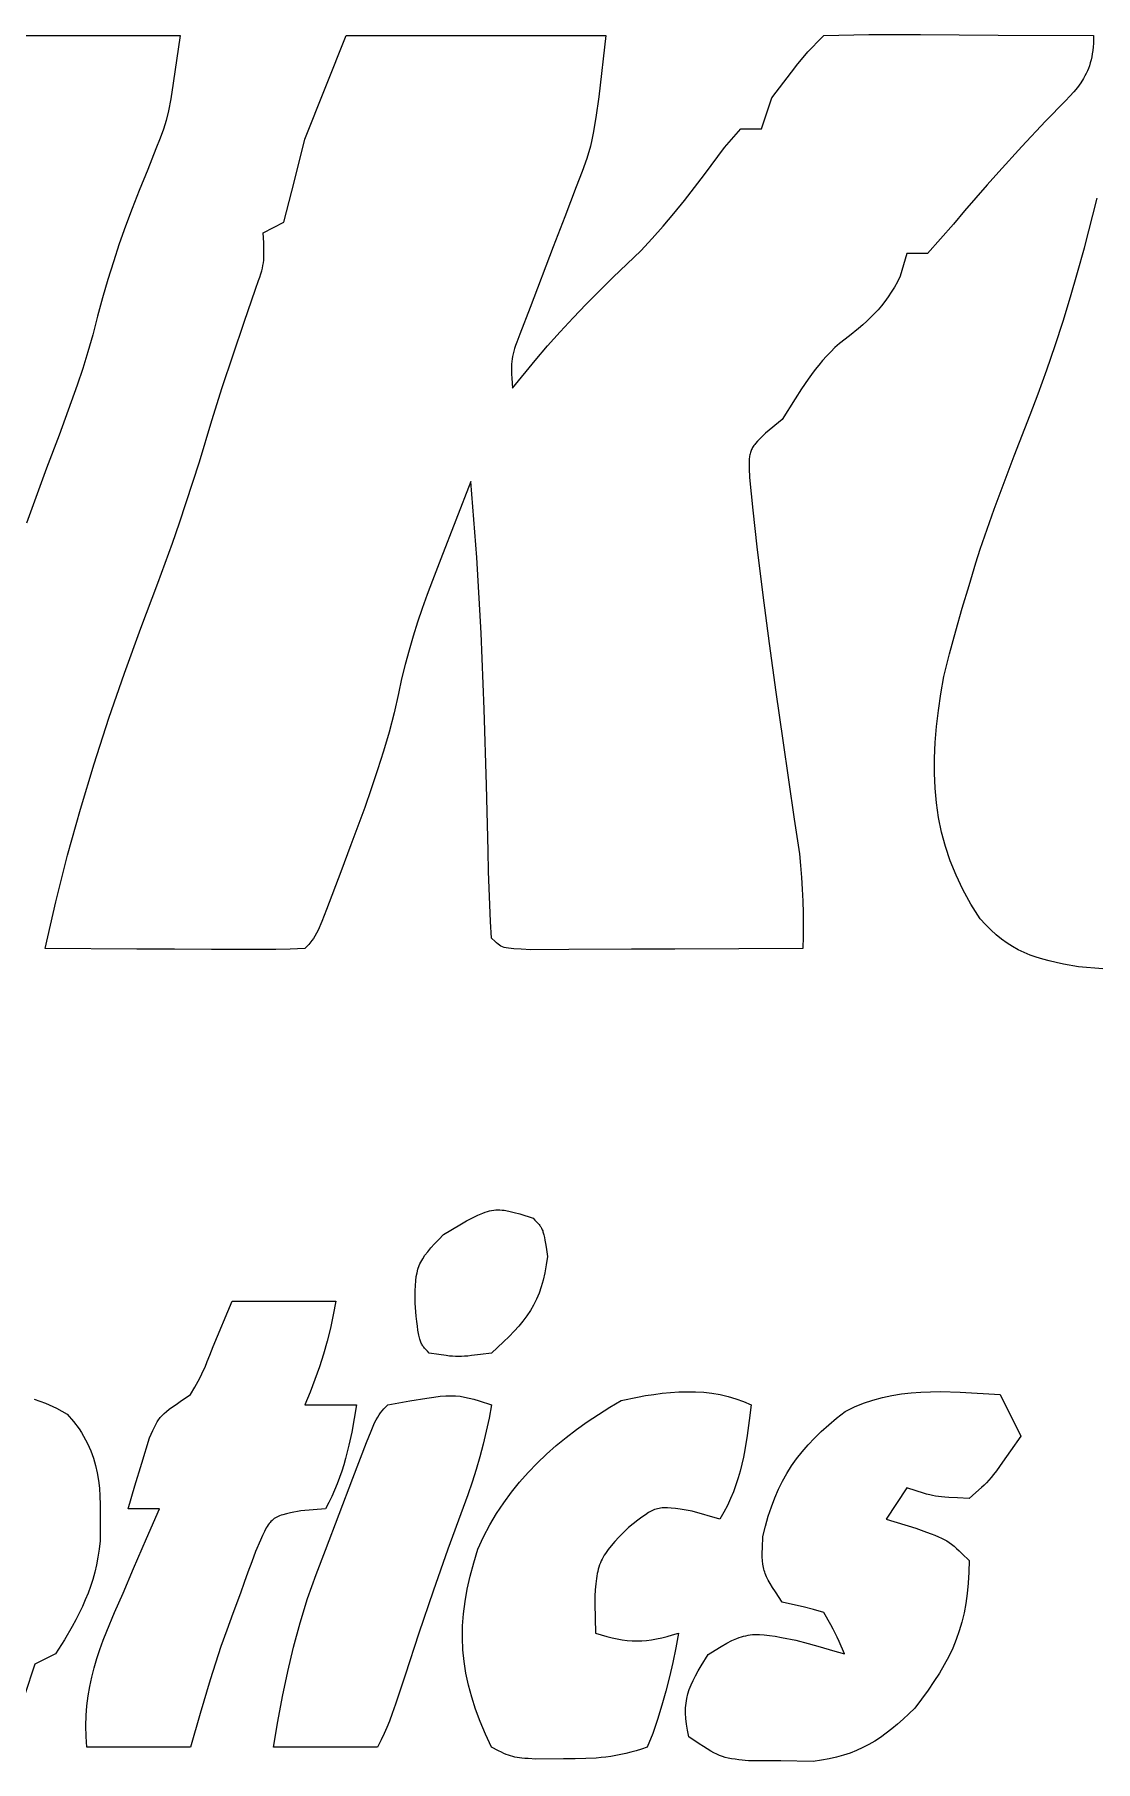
# Model space of a CAD drawing. Header units: millimetres. Extents: x 60 to 220, y -152 to -53.
# Drawn here: x 206.57 to 211.17, y -146.84 to -139.35 of the extents above; entities that cross this region are included whole.
import ezdxf

# ---------------------------------------------------------------- set-up
doc = ezdxf.new("R2010")
doc.units = ezdxf.units.MM
doc.layers.add('F.Silkscreen', color=41, linetype='CONTINUOUS', true_color=0xf2eda1)

msp = doc.modelspace()

# ---------------------------------------------------------------- linework, layer by layer
at = {"layer": 'F.Silkscreen', "linetype": 'CONTINUOUS'}
for p, q in [((206.029678, -139.357265), (207.199443, -139.357265)), ((207.199443, -139.357265), (207.169358, -139.564011)), ((207.739334, -139.807171), (207.919291, -139.357265)), ((207.919291, -139.357265), (209.044061, -139.357265)), ((209.044061, -139.357265), (209.013613, -139.623556)), ((209.961863, -139.384366), (209.988882, -139.357265)), ((209.988882, -139.357265), (210.053916, -139.354864)), ((210.053916, -139.354864), (210.118971, -139.353441)), ((210.118971, -139.353441), (210.184062, -139.352838)), ((210.184062, -139.352838), (210.249161, -139.352881)), ((210.249161, -139.352881), (210.408649, -139.353315)), ((210.408649, -139.353315), (210.576571, -139.354473)), ((210.576571, -139.354473), (210.745011, -139.355072)), ((210.745011, -139.355072), (211.158638, -139.357265)), ((211.158406, -139.374542), (211.157699, -139.391011)), ((211.158638, -139.357265), (211.158406, -139.374542)), ((209.900021, -139.451758), (209.920076, -139.428443)), ((209.920076, -139.428443), (209.939813, -139.407049)), ((209.939813, -139.407049), (209.961863, -139.384366)), ((211.150408, -139.449935), (211.147494, -139.463112)), ((211.152901, -139.436145), (211.150408, -139.449935)), ((211.15494, -139.421779), (211.152901, -139.436145)), ((211.156559, -139.40674), (211.15494, -139.421779)), ((211.157699, -139.391011), (211.156559, -139.40674)), ((209.763919, -139.627231), (209.848417, -139.516713)), ((209.848417, -139.516713), (209.877019, -139.480127)), ((209.877019, -139.480127), (209.900021, -139.451758)), ((211.126539, -139.521876), (211.121144, -139.5325)), ((211.131568, -139.510942), (211.126539, -139.521876)), ((211.136154, -139.499637), (211.131568, -139.510942)), ((211.14035, -139.487925), (211.136154, -139.499637)), ((211.144118, -139.475764), (211.14035, -139.487925)), ((211.147494, -139.463112), (211.144118, -139.475764)), ((207.169358, -139.564011), (207.158347, -139.631976)), ((211.088332, -139.582204), (211.072643, -139.601284)), ((211.102603, -139.562843), (211.088332, -139.582204)), ((211.115352, -139.542843), (211.102603, -139.562843)), ((211.121144, -139.5325), (211.115352, -139.542843)), ((207.158347, -139.631976), (207.14836, -139.684014)), ((209.013613, -139.623556), (209.001751, -139.711919)), ((209.718941, -139.762184), (209.763919, -139.627231)), ((211.03708, -139.639913), (210.95055, -139.728457)), ((211.055536, -139.620427), (211.03708, -139.639913)), ((211.072643, -139.601284), (211.055536, -139.620427)), ((207.138181, -139.72587), (207.126588, -139.763264)), ((207.14836, -139.684014), (207.138181, -139.72587)), ((209.001751, -139.711919), (208.990109, -139.78067)), ((210.95055, -139.728457), (210.848201, -139.838128)), ((207.112333, -139.801998), (207.094171, -139.847787)), ((207.126588, -139.763264), (207.112333, -139.801998)), ((207.694682, -139.987234), (207.739334, -139.807171)), ((208.983926, -139.810102), (208.977238, -139.837527)), ((208.990109, -139.78067), (208.983926, -139.810102)), ((209.559185, -139.842859), (209.628952, -139.762184)), ((209.628952, -139.762184), (209.718941, -139.762184)), ((207.094171, -139.847787), (207.058926, -139.938198)), ((208.96156, -139.890151), (208.941637, -139.946249)), ((208.977238, -139.837527), (208.96156, -139.890151)), ((209.472701, -139.959133), (209.559185, -139.842859)), ((210.848201, -139.838128), (210.747196, -139.94869)), ((207.058926, -139.938198), (207.022291, -140.029327)), ((208.941637, -139.946249), (208.915941, -140.013508)), ((209.429036, -140.016308), (209.472701, -139.959133)), ((210.747196, -139.94869), (210.697367, -140.004557)), ((207.022291, -140.029327), (206.992016, -140.106744)), ((207.649346, -140.167108), (207.694682, -139.987234)), ((208.915941, -140.013508), (208.86719, -140.143033)), ((209.384723, -140.07278), (209.429036, -140.016308)), ((210.697367, -140.004557), (210.648044, -140.06091)), ((206.992016, -140.106744), (206.963152, -140.183826)), ((209.339516, -140.128515), (209.384723, -140.07278)), ((210.59932, -140.117872), (210.551251, -140.175539)), ((210.648044, -140.06091), (210.59932, -140.117872)), ((211.118525, -140.277386), (211.174425, -140.062553)), ((206.963152, -140.183826), (206.935713, -140.260827)), ((207.559373, -140.212101), (207.649346, -140.167108)), ((208.86719, -140.143033), (208.816295, -140.273975)), ((209.245372, -140.237585), (209.293156, -140.183474)), ((209.293156, -140.183474), (209.339516, -140.128515)), ((210.551251, -140.175539), (210.438767, -140.302095)), ((206.935713, -140.260827), (206.909716, -140.338038)), ((207.561401, -140.256122), (207.559373, -140.212101)), ((207.56209, -140.274362), (207.561401, -140.256122)), ((208.816295, -140.273975), (208.716303, -140.536536)), ((209.195905, -140.290824), (209.245372, -140.237585)), ((206.909716, -140.338038), (206.885186, -140.415759)), ((207.558225, -140.353774), (207.560055, -140.342313)), ((207.560055, -140.342313), (207.561358, -140.330625)), ((207.561358, -140.330625), (207.562147, -140.318338)), ((207.562456, -140.29057), (207.56209, -140.274362)), ((207.562147, -140.318338), (207.562506, -140.305122)), ((207.562506, -140.305122), (207.562456, -140.29057)), ((209.076446, -140.405371), (209.195905, -140.290824)), ((210.348806, -140.302095), (210.320679, -140.400499)), ((210.438767, -140.302095), (210.348806, -140.302095)), ((211.089102, -140.384119), (211.118525, -140.277386)), ((206.885186, -140.415759), (206.86214, -140.494233)), ((207.526326, -140.457785), (207.539344, -140.42023)), ((207.539344, -140.42023), (207.544576, -140.404508)), ((207.544576, -140.404508), (207.549054, -140.390378)), ((207.549054, -140.390378), (207.552781, -140.377446)), ((207.552781, -140.377446), (207.555832, -140.365366)), ((207.555832, -140.365366), (207.558225, -140.353774)), ((209.017663, -140.463237), (209.076446, -140.405371)), ((210.320679, -140.400499), (210.308014, -140.425302)), ((211.058383, -140.490373), (211.089102, -140.384119)), ((206.86214, -140.494233), (206.8406, -140.573799)), ((207.477108, -140.599562), (207.526326, -140.457785)), ((208.959641, -140.521739), (209.017663, -140.463237)), ((210.268063, -140.4909), (210.253946, -140.510316)), ((210.281722, -140.470354), (210.268063, -140.4909)), ((210.29505, -140.448541), (210.281722, -140.470354)), ((210.308014, -140.425302), (210.29505, -140.448541)), ((211.026162, -140.596199), (211.058383, -140.490373)), ((208.716303, -140.536536), (208.671467, -140.65223)), ((208.902509, -140.58107), (208.959641, -140.521739)), ((210.20855, -140.563294), (210.19225, -140.579707)), ((210.224221, -140.546376), (210.20855, -140.563294)), ((210.239356, -140.528746), (210.224221, -140.546376)), ((210.253946, -140.510316), (210.239356, -140.528746)), ((206.8406, -140.573799), (206.820565, -140.654664)), ((207.428678, -140.741551), (207.477108, -140.599562)), ((208.791363, -140.703042), (208.846372, -140.641448)), ((208.846372, -140.641448), (208.902509, -140.58107)), ((210.13924, -140.62728), (210.100003, -140.659114)), ((210.157646, -140.611555), (210.13924, -140.62728)), ((210.175296, -140.595746), (210.157646, -140.611555)), ((210.19225, -140.579707), (210.175296, -140.595746)), ((210.992212, -140.701517), (211.026162, -140.596199)), ((206.820565, -140.654664), (206.799734, -140.728316)), ((208.648883, -140.714225), (208.64518, -140.726208)), ((208.65332, -140.701172), (208.648883, -140.714225)), ((208.65853, -140.686714), (208.65332, -140.701172)), ((208.671467, -140.65223), (208.65853, -140.686714)), ((208.737569, -140.766042), (208.791363, -140.703042)), ((210.037656, -140.710152), (210.018975, -140.728421)), ((210.057228, -140.692413), (210.037656, -140.710152)), ((210.100003, -140.659114), (210.057228, -140.692413)), ((210.956342, -140.806421), (210.992212, -140.701517)), ((206.799734, -140.728316), (206.777062, -140.801352)), ((207.381725, -140.883994), (207.428678, -140.741551)), ((208.635977, -140.782436), (208.635668, -140.795335)), ((208.635668, -140.795335), (208.635751, -140.809586)), ((208.636734, -140.770555), (208.635977, -140.782436)), ((208.637991, -140.759332), (208.636734, -140.770555)), ((208.639781, -140.74843), (208.637991, -140.759332)), ((208.639152, -140.886964), (208.737569, -140.766042)), ((208.642162, -140.737521), (208.639781, -140.74843)), ((208.64518, -140.726208), (208.642162, -140.737521)), ((209.967425, -140.786111), (209.951513, -140.806199)), ((209.983907, -140.766436), (209.967425, -140.786111)), ((210.001068, -140.747201), (209.983907, -140.766436)), ((210.018975, -140.728421), (210.001068, -140.747201)), ((206.777062, -140.801352), (206.752841, -140.873904)), ((208.635751, -140.809586), (208.636185, -140.825535)), ((208.636185, -140.825535), (208.636929, -140.843498)), ((208.636929, -140.843498), (208.639152, -140.886964)), ((209.921178, -140.847432), (209.892303, -140.88988)), ((209.936114, -140.826643), (209.921178, -140.847432)), ((209.951513, -140.806199), (209.936114, -140.826643)), ((210.918329, -140.910797), (210.956342, -140.806421)), ((206.727434, -140.946078), (206.674295, -141.089623)), ((206.752841, -140.873904), (206.727434, -140.946078)), ((207.336878, -141.027208), (207.381725, -140.883994)), ((209.864364, -140.933279), (209.808904, -141.02194)), ((209.892303, -140.88988), (209.864364, -140.933279)), ((210.883073, -141.002264), (210.918329, -140.910797)), ((209.808904, -141.02194), (209.735801, -141.081322)), ((210.814346, -141.180286), (210.883073, -141.002264)), ((206.674295, -141.089623), (206.620184, -141.232837)), ((207.282773, -141.205361), (207.336878, -141.027208)), ((209.735801, -141.081322), (209.711603, -141.106137)), ((209.669444, -141.17069), (209.668384, -141.175665)), ((209.670726, -141.165936), (209.669444, -141.17069)), ((209.672207, -141.161342), (209.670726, -141.165936)), ((209.673941, -141.156874), (209.672207, -141.161342)), ((209.67589, -141.1525), (209.673941, -141.156874)), ((209.678114, -141.148189), (209.67589, -141.1525)), ((209.680606, -141.143895), (209.678114, -141.148189)), ((209.683357, -141.139586), (209.680606, -141.143895)), ((209.686411, -141.135234), (209.683357, -141.139586)), ((209.689781, -141.130803), (209.686411, -141.135234)), ((209.693458, -141.12626), (209.689781, -141.130803)), ((209.701818, -141.116652), (209.693458, -141.12626)), ((209.711603, -141.106137), (209.701818, -141.116652)), ((206.620184, -141.232837), (206.533418, -141.47151)), ((207.226097, -141.382258), (207.282773, -141.205361)), ((209.665642, -141.20469), (209.665541, -141.218943)), ((209.665541, -141.218943), (209.665859, -141.235124)), ((209.665871, -141.198203), (209.665642, -141.20469)), ((209.665859, -141.235124), (209.667331, -141.274402)), ((209.666245, -141.192088), (209.665871, -141.198203)), ((209.666802, -141.186317), (209.666245, -141.192088)), ((209.667495, -141.180862), (209.666802, -141.186317)), ((209.668384, -141.175665), (209.667495, -141.180862)), ((210.770365, -141.295295), (210.814346, -141.180286)), ((208.459186, -141.291879), (208.394263, -141.459093)), ((208.472783, -141.456279), (208.459186, -141.291879)), ((209.667331, -141.274402), (209.682203, -141.415774)), ((210.727721, -141.410573), (210.770365, -141.295295)), ((207.19656, -141.470278), (207.226097, -141.382258)), ((207.166094, -141.558016), (207.19656, -141.470278)), ((208.394263, -141.459093), (208.329832, -141.626499)), ((208.484556, -141.620631), (208.472783, -141.456279)), ((209.682203, -141.415774), (209.698337, -141.574149)), ((210.686899, -141.526482), (210.727721, -141.410573)), ((210.667281, -141.584788), (210.686899, -141.526482)), ((207.134606, -141.645523), (207.166094, -141.558016)), ((208.503342, -141.949358), (208.484556, -141.620631)), ((209.698337, -141.574149), (209.724848, -141.784335)), ((210.648285, -141.643371), (210.667281, -141.584788)), ((207.102013, -141.732778), (207.134606, -141.645523)), ((208.329832, -141.626499), (208.293118, -141.720257)), ((210.618753, -141.741787), (210.648285, -141.643371)), ((207.028673, -141.927379), (207.102013, -141.732778)), ((208.293118, -141.720257), (208.27044, -141.780892)), ((210.589241, -141.840255), (210.618753, -141.741787)), ((208.248866, -141.841288), (208.228449, -141.901661)), ((208.27044, -141.780892), (208.248866, -141.841288)), ((209.724848, -141.784335), (209.752614, -141.994314)), ((210.561171, -141.938876), (210.589241, -141.840255)), ((208.228449, -141.901661), (208.209231, -141.962224)), ((206.95806, -142.122449), (207.028673, -141.927379)), ((208.209231, -141.962224), (208.191252, -142.02316)), ((208.516914, -142.278351), (208.503342, -141.949358)), ((209.752614, -141.994314), (209.78159, -142.204128)), ((210.534563, -142.037888), (210.561171, -141.938876)), ((208.191252, -142.02316), (208.174615, -142.084658)), ((210.509436, -142.137565), (210.534563, -142.037888)), ((206.89058, -142.31821), (206.95806, -142.122449)), ((208.174615, -142.084658), (208.159335, -142.146912)), ((210.496954, -142.211747), (210.509436, -142.137565)), ((208.14548, -142.21015), (208.126409, -142.294733)), ((208.159335, -142.146912), (208.14548, -142.21015)), ((209.78159, -142.204128), (209.811715, -142.41384)), ((210.486462, -142.283948), (210.496954, -142.211747)), ((208.126409, -142.294733), (208.104833, -142.378127)), ((208.526672, -142.607865), (208.516914, -142.278351)), ((210.478177, -142.35433), (210.486462, -142.283948)), ((206.826656, -142.514952), (206.89058, -142.31821)), ((210.472294, -142.423071), (210.478177, -142.35433)), ((208.104833, -142.378127), (208.081029, -142.460573)), ((209.811715, -142.41384), (209.861102, -142.755314)), ((210.469032, -142.490361), (210.472294, -142.423071)), ((206.766708, -142.712887), (206.826656, -142.514952)), ((208.081029, -142.460573), (208.055289, -142.542309)), ((210.468592, -142.556394), (210.469032, -142.490361)), ((208.055289, -142.542309), (208.027921, -142.623538)), ((210.471216, -142.621336), (210.468592, -142.556394)), ((208.027921, -142.623538), (207.999215, -142.704492)), ((208.534003, -142.89313), (208.526672, -142.607865)), ((210.47707, -142.685381), (210.471216, -142.621336)), ((206.711095, -142.91227), (206.766708, -142.712887)), ((207.999215, -142.704492), (207.93898, -142.866555)), ((210.486402, -142.748709), (210.47707, -142.685381)), ((209.861102, -142.755314), (209.883098, -142.905393)), ((210.499411, -142.811482), (210.486402, -142.748709)), ((210.516313, -142.873908), (210.499411, -142.811482)), ((207.93898, -142.866555), (207.895829, -142.98343)), ((208.53651, -142.98255), (208.534003, -142.89313)), ((210.537316, -142.936163), (210.516313, -142.873908)), ((206.660236, -143.113399), (206.711095, -142.91227)), ((209.883098, -142.905393), (209.888321, -142.957076)), ((209.888321, -142.957076), (209.892482, -143.008433)), ((210.562627, -142.998441), (210.537316, -142.936163)), ((207.895829, -142.98343), (207.834258, -143.147061)), ((208.53858, -143.054839), (208.53651, -142.98255)), ((209.892482, -143.008433), (209.895637, -143.059582)), ((210.592452, -143.060903), (210.562627, -142.998441)), ((206.614567, -143.316469), (206.660236, -143.113399)), ((208.54126, -143.127093), (208.53858, -143.054839)), ((209.895637, -143.059582), (209.897852, -143.11066)), ((209.897852, -143.11066), (209.89922, -143.161756)), ((210.627033, -143.123735), (210.592452, -143.060903)), ((207.834258, -143.147061), (207.813672, -143.19904)), ((208.544735, -143.199309), (208.54126, -143.127093)), ((209.89922, -143.161756), (209.899785, -143.213015)), ((210.66655, -143.187122), (210.627033, -143.123735)), ((210.689725, -143.212777), (210.66655, -143.187122)), ((207.783718, -143.26277), (207.77722, -143.273183)), ((207.79036, -143.250641), (207.783718, -143.26277)), ((207.79744, -143.236303), (207.79036, -143.250641)), ((207.813672, -143.19904), (207.79744, -143.236303)), ((208.549166, -143.271483), (208.544735, -143.199309)), ((209.899647, -143.264546), (209.898893, -143.316469)), ((209.899785, -143.213015), (209.899647, -143.264546)), ((210.712912, -143.236028), (210.689725, -143.212777)), ((210.73617, -143.257057), (210.712912, -143.236028)), ((210.759642, -143.276006), (210.73617, -143.257057)), ((207.012179, -143.318674), (206.614567, -143.316469)), ((207.174131, -143.319265), (207.012179, -143.318674)), ((207.335553, -143.320423), (207.174131, -143.319265)), ((207.48889, -143.320857), (207.335553, -143.320423)), ((207.551523, -143.320904), (207.48889, -143.320857)), ((207.614149, -143.320296), (207.551523, -143.320904)), ((207.676766, -143.318871), (207.614149, -143.320296)), ((207.739334, -143.316469), (207.676766, -143.318871)), ((207.756494, -143.298958), (207.739334, -143.316469)), ((207.770668, -143.282379), (207.756494, -143.298958)), ((207.77722, -143.273183), (207.770668, -143.282379)), ((208.564257, -143.286335), (208.549166, -143.271483)), ((208.570847, -143.292376), (208.564257, -143.286335)), ((208.57712, -143.297574), (208.570847, -143.292376)), ((208.583349, -143.30201), (208.57712, -143.297574)), ((208.589761, -143.305755), (208.583349, -143.30201)), ((208.596612, -143.308887), (208.589761, -143.305755)), ((208.604146, -143.311476), (208.596612, -143.308887)), ((208.612626, -143.313605), (208.604146, -143.311476)), ((208.622262, -143.315335), (208.612626, -143.313605)), ((208.633379, -143.316754), (208.622262, -143.315335)), ((208.646137, -143.317926), (208.633379, -143.316754)), ((208.677734, -143.319802), (208.646137, -143.317926)), ((208.719041, -143.321572), (208.677734, -143.319802)), ((208.883956, -143.320857), (208.719041, -143.321572)), ((209.154995, -143.319858), (208.883956, -143.320857)), ((209.343915, -143.318942), (209.154995, -143.319858)), ((209.898893, -143.316469), (209.343915, -143.318942)), ((210.783405, -143.293012), (210.759642, -143.276006)), ((210.807559, -143.308242), (210.783405, -143.293012)), ((210.832218, -143.321827), (210.807559, -143.308242)), ((210.857476, -143.333942), (210.832218, -143.321827)), ((210.883435, -143.344737), (210.857476, -143.333942)), ((210.910202, -143.354338), (210.883435, -143.344737)), ((210.937879, -143.362898), (210.910202, -143.354338)), ((210.966562, -143.370584), (210.937879, -143.362898)), ((210.99636, -143.37755), (210.966562, -143.370584)), ((211.02738, -143.383929), (210.99636, -143.37755)), ((211.093431, -143.395561), (211.02738, -143.383929)), ((211.199141, -143.404558), (211.093431, -143.395561)), ((208.490196, -144.47267), (208.511297, -144.463683)), ((208.511297, -144.463683), (208.521217, -144.460073)), ((208.521217, -144.460073), (208.530804, -144.457051)), ((208.530804, -144.457051), (208.540157, -144.454588)), ((208.540157, -144.454588), (208.549332, -144.452673)), ((208.549332, -144.452673), (208.558371, -144.451283)), ((208.558371, -144.451283), (208.56738, -144.450421)), ((208.56738, -144.450421), (208.576427, -144.450072)), ((208.576427, -144.450072), (208.585552, -144.45023)), ((208.585552, -144.45023), (208.5949, -144.450876)), ((208.5949, -144.450876), (208.60445, -144.45198)), ((208.60445, -144.45198), (208.624601, -144.455566)), ((208.624601, -144.455566), (208.646577, -144.460871)), ((208.646577, -144.460871), (208.670924, -144.467842)), ((208.670924, -144.467842), (208.729135, -144.486235)), ((208.341089, -144.556525), (208.411724, -144.514789)), ((208.411724, -144.514789), (208.440971, -144.498118)), ((208.440971, -144.498118), (208.466954, -144.484129)), ((208.466954, -144.484129), (208.490196, -144.47267)), ((208.729135, -144.486235), (208.737065, -144.494184)), ((208.737065, -144.494184), (208.744015, -144.501325)), ((208.744015, -144.501325), (208.750096, -144.507882)), ((208.750096, -144.507882), (208.752831, -144.511032)), ((208.752831, -144.511032), (208.75541, -144.51414)), ((208.75541, -144.51414), (208.757798, -144.517192)), ((208.757798, -144.517192), (208.760015, -144.52029)), ((208.760015, -144.52029), (208.762098, -144.523424)), ((208.762098, -144.523424), (208.764019, -144.526617)), ((208.764019, -144.526617), (208.765831, -144.529912)), ((208.765831, -144.529912), (208.767526, -144.533352)), ((208.767526, -144.533352), (208.769109, -144.536926)), ((208.769109, -144.536926), (208.770609, -144.540714)), ((208.770609, -144.540714), (208.772018, -144.54471)), ((208.272374, -144.631637), (208.286168, -144.6152)), ((208.286168, -144.6152), (208.302098, -144.597434)), ((208.302098, -144.597434), (208.32035, -144.577988)), ((208.32035, -144.577988), (208.341089, -144.556525)), ((208.772018, -144.54471), (208.773358, -144.548982)), ((208.773358, -144.548982), (208.774637, -144.5535)), ((208.774637, -144.5535), (208.775863, -144.558364)), ((208.775863, -144.558364), (208.777056, -144.56356)), ((208.777056, -144.56356), (208.778227, -144.569142)), ((208.778227, -144.569142), (208.780525, -144.581525)), ((208.780525, -144.581525), (208.78288, -144.595784)), ((208.78288, -144.595784), (208.785334, -144.612128)), ((208.785334, -144.612128), (208.790988, -144.652124)), ((208.230232, -144.706416), (208.235614, -144.691279)), ((208.235614, -144.691279), (208.238813, -144.683891)), ((208.238813, -144.683891), (208.242363, -144.676572)), ((208.242363, -144.676572), (208.250645, -144.661977)), ((208.250645, -144.661977), (208.260579, -144.647112)), ((208.260579, -144.647112), (208.272374, -144.631637)), ((208.786132, -144.688715), (208.780126, -144.722703)), ((208.790988, -144.652124), (208.786132, -144.688715)), ((208.219124, -144.778511), (208.220663, -144.758056)), ((208.220663, -144.758056), (208.222909, -144.739445)), ((208.222909, -144.739445), (208.226048, -144.722354)), ((208.226048, -144.722354), (208.230232, -144.706416)), ((208.772927, -144.754349), (208.764498, -144.783899)), ((208.780126, -144.722703), (208.772927, -144.754349)), ((208.217367, -144.854598), (208.218177, -144.801189)), ((208.218177, -144.801189), (208.219124, -144.778511)), ((208.743701, -144.837812), (208.731254, -144.862691)), ((208.754772, -144.811638), (208.743701, -144.837812)), ((208.764498, -144.783899), (208.754772, -144.811638)), ((207.34285, -145.042985), (207.424391, -144.846157)), ((207.424391, -144.846157), (207.874292, -144.846157)), ((207.863247, -144.905334), (207.850623, -144.963007)), ((207.874292, -144.846157), (207.863247, -144.905334)), ((208.223003, -144.911295), (208.217367, -144.854598)), ((208.225492, -144.934421), (208.223003, -144.911295)), ((208.702017, -144.909589), (208.685129, -144.932145)), ((208.717374, -144.886533), (208.702017, -144.909589)), ((208.731254, -144.862691), (208.717374, -144.886533)), ((207.850623, -144.963007), (207.836401, -145.019505)), ((208.227809, -144.954466), (208.225492, -144.934421)), ((208.230114, -144.971755), (208.227809, -144.954466)), ((208.231297, -144.979466), (208.230114, -144.971755)), ((208.232485, -144.98661), (208.231297, -144.979466)), ((208.233706, -144.99324), (208.232485, -144.98661)), ((208.646609, -144.976724), (208.624864, -144.999274)), ((208.666687, -144.954438), (208.646609, -144.976724)), ((208.685129, -144.932145), (208.666687, -144.954438)), ((207.328394, -145.079549), (207.34285, -145.042985)), ((207.836401, -145.019505), (207.820518, -145.07517)), ((208.234998, -144.999356), (208.233706, -144.99324)), ((208.23632, -145.005041), (208.234998, -144.999356)), ((208.237747, -145.010303), (208.23632, -145.005041)), ((208.239237, -145.015191), (208.237747, -145.010303)), ((208.240816, -145.019768), (208.239237, -145.015191)), ((208.242524, -145.024031), (208.240816, -145.019768)), ((208.244333, -145.028062), (208.242524, -145.024031)), ((208.246264, -145.031863), (208.244333, -145.028062)), ((208.248332, -145.035499), (208.246264, -145.031863)), ((208.250568, -145.03901), (208.248332, -145.035499)), ((208.252947, -145.042415), (208.250568, -145.03901)), ((208.255504, -145.04577), (208.252947, -145.042415)), ((208.258258, -145.049123), (208.255504, -145.04577)), ((208.261195, -145.052494), (208.258258, -145.049123)), ((208.26434, -145.055925), (208.261195, -145.052494)), ((208.271305, -145.063145), (208.26434, -145.055925)), ((208.279218, -145.071112), (208.271305, -145.063145)), ((208.6014, -145.022338), (208.549166, -145.071112)), ((208.624864, -144.999274), (208.6014, -145.022338)), ((207.297953, -145.15163), (207.307116, -145.131429)), ((207.307116, -145.131429), (207.316881, -145.108237)), ((207.316881, -145.108237), (207.328394, -145.079549)), ((207.802911, -145.130329), (207.783549, -145.185313)), ((207.820518, -145.07517), (207.802911, -145.130329)), ((208.320344, -145.077564), (208.279218, -145.071112)), ((208.353042, -145.082175), (208.320344, -145.077564)), ((208.367217, -145.083795), (208.353042, -145.082175)), ((208.380451, -145.084955), (208.367217, -145.083795)), ((208.39318, -145.085645), (208.380451, -145.084955)), ((208.405763, -145.085881), (208.39318, -145.085645)), ((208.418611, -145.085645), (208.405763, -145.085881)), ((208.432122, -145.084955), (208.418611, -145.085645)), ((208.446682, -145.083795), (208.432122, -145.084955)), ((208.462702, -145.082175), (208.446682, -145.083795)), ((208.500653, -145.077564), (208.462702, -145.082175)), ((208.549166, -145.071112), (208.500653, -145.077564)), ((207.262669, -145.218537), (207.276893, -145.19276)), ((207.276893, -145.19276), (207.288285, -145.171265)), ((207.288285, -145.171265), (207.297953, -145.15163)), ((207.783549, -145.185313), (207.762361, -145.240458)), ((206.566976, -145.270453), (206.615792, -145.288287)), ((206.615792, -145.288287), (206.663564, -145.30988)), ((207.181579, -145.29343), (207.199784, -145.28098)), ((207.199784, -145.28098), (207.244426, -145.251075)), ((207.244426, -145.251075), (207.262669, -145.218537)), ((207.762361, -145.240458), (207.739334, -145.296061)), ((208.099254, -145.296061), (208.195042, -145.278485)), ((208.195042, -145.278485), (208.268989, -145.265941)), ((208.268989, -145.265941), (208.299388, -145.261537)), ((208.299388, -145.261537), (208.32635, -145.258401)), ((208.32635, -145.258401), (208.350457, -145.256512)), ((208.350457, -145.256512), (208.372417, -145.255884)), ((208.372417, -145.255884), (208.39287, -145.256512)), ((208.39287, -145.256512), (208.412469, -145.258401)), ((208.412469, -145.258401), (208.43187, -145.261537)), ((208.43187, -145.261537), (208.451763, -145.265941)), ((208.451763, -145.265941), (208.472753, -145.271595)), ((208.472753, -145.271595), (208.49557, -145.278485)), ((208.49557, -145.278485), (208.549166, -145.296061)), ((209.061174, -145.306184), (209.111558, -145.276392)), ((209.111558, -145.276392), (209.181278, -145.261867)), ((209.181278, -145.261867), (209.216762, -145.255537)), ((209.216762, -145.255537), (209.252545, -145.249999)), ((209.252545, -145.249999), (209.288578, -145.245409)), ((209.288578, -145.245409), (209.324722, -145.241867)), ((209.324722, -145.241867), (209.360921, -145.239569)), ((209.360921, -145.239569), (209.397064, -145.238584)), ((209.397064, -145.238584), (209.433063, -145.239107)), ((209.433063, -145.239107), (209.468856, -145.241253)), ((209.468856, -145.241253), (209.504339, -145.245172)), ((209.504339, -145.245172), (209.539395, -145.250992)), ((209.539395, -145.250992), (209.573993, -145.258857)), ((209.573993, -145.258857), (209.607999, -145.268887)), ((209.607999, -145.268887), (209.641339, -145.281243)), ((209.641339, -145.281243), (209.673941, -145.296061)), ((210.12151, -145.304784), (210.161708, -145.288348)), ((210.161708, -145.288348), (210.202309, -145.274642)), ((210.202309, -145.274642), (210.243196, -145.263492)), ((210.243196, -145.263492), (210.284433, -145.254668)), ((210.284433, -145.254668), (210.325961, -145.247964)), ((210.325961, -145.247964), (210.367775, -145.243159)), ((210.367775, -145.243159), (210.409843, -145.240064)), ((210.409843, -145.240064), (210.45217, -145.238445)), ((210.45217, -145.238445), (210.494694, -145.238105)), ((210.494694, -145.238105), (210.580401, -145.2404)), ((210.580401, -145.2404), (210.753734, -145.251075)), ((210.753734, -145.251075), (210.843704, -145.431032)), ((206.663564, -145.30988), (206.710173, -145.335425)), ((206.710173, -145.335425), (206.737345, -145.36809)), ((207.099702, -145.369931), (207.102867, -145.364911)), ((207.102867, -145.364911), (207.10615, -145.360086)), ((207.10615, -145.360086), (207.109567, -145.355409)), ((207.109567, -145.355409), (207.113157, -145.350841)), ((207.113157, -145.350841), (207.116953, -145.346382)), ((207.116953, -145.346382), (207.120987, -145.341973)), ((207.120987, -145.341973), (207.125291, -145.337591)), ((207.125291, -145.337591), (207.129904, -145.333199)), ((207.129904, -145.333199), (207.140156, -145.324211)), ((207.140156, -145.324211), (207.152013, -145.314786)), ((207.152013, -145.314786), (207.165736, -145.304635)), ((207.165736, -145.304635), (207.181579, -145.29343)), ((207.739334, -145.296061), (207.964275, -145.296061)), ((207.953862, -145.355424), (207.942775, -145.413734)), ((207.964275, -145.296061), (207.953862, -145.355424)), ((208.042289, -145.373767), (208.049148, -145.360068)), ((208.049148, -145.360068), (208.055636, -145.348431)), ((208.055636, -145.348431), (208.061983, -145.338411)), ((208.061983, -145.338411), (208.068395, -145.329521)), ((208.068395, -145.329521), (208.082347, -145.313309)), ((208.082347, -145.313309), (208.099254, -145.296061)), ((208.538215, -145.353758), (208.526038, -145.410355)), ((208.549166, -145.296061), (208.538215, -145.353758)), ((208.964067, -145.369001), (209.011982, -145.337031)), ((209.011982, -145.337031), (209.061174, -145.306184)), ((209.666001, -145.363205), (209.657368, -145.428014)), ((209.673941, -145.296061), (209.666001, -145.363205)), ((210.010364, -145.3825), (210.044792, -145.353522)), ((210.044792, -145.353522), (210.081668, -145.324183)), ((210.081668, -145.324183), (210.12151, -145.304784)), ((206.737345, -145.36809), (206.760906, -145.400211)), ((206.760906, -145.400211), (206.771398, -145.416119)), ((206.771398, -145.416119), (206.781069, -145.431967)), ((206.781069, -145.431967), (206.798109, -145.463502)), ((207.033532, -145.549151), (207.066751, -145.438425)), ((207.066751, -145.438425), (207.081115, -145.406099)), ((207.081115, -145.406099), (207.087435, -145.392695)), ((207.087435, -145.392695), (207.093556, -145.38074)), ((207.093556, -145.38074), (207.099702, -145.369931)), ((207.942775, -145.413734), (207.930408, -145.471069)), ((208.006712, -145.458603), (208.026577, -145.409255)), ((208.026577, -145.409255), (208.042289, -145.373767)), ((208.526038, -145.410355), (208.512642, -145.466084)), ((208.828656, -145.472404), (208.872333, -145.43662)), ((208.872333, -145.43662), (208.917483, -145.402159)), ((208.917483, -145.402159), (208.964067, -145.369001)), ((209.657368, -145.428014), (209.647137, -145.490929)), ((209.920694, -145.469405), (209.948431, -145.440228)), ((209.948431, -145.440228), (209.978285, -145.41135)), ((209.978285, -145.41135), (210.010364, -145.3825)), ((210.843704, -145.431032), (210.799044, -145.495282)), ((206.798109, -145.463502), (206.812276, -145.495003)), ((206.812276, -145.495003), (206.823853, -145.526622)), ((207.930408, -145.471069), (207.916195, -145.527528)), ((207.947412, -145.613806), (208.006712, -145.458603)), ((208.512642, -145.466084), (208.497959, -145.521192)), ((208.746093, -145.548334), (208.786577, -145.509618)), ((208.786577, -145.509618), (208.828656, -145.472404)), ((209.647137, -145.490929), (209.641102, -145.521777)), ((209.871183, -145.529364), (209.89499, -145.499045)), ((209.89499, -145.499045), (209.920694, -145.469405)), ((210.799044, -145.495282), (210.764393, -145.544488)), ((206.823853, -145.526622), (206.833058, -145.558521)), ((206.833058, -145.558521), (206.840187, -145.590882)), ((206.840187, -145.590882), (206.845461, -145.623817)), ((207.003609, -145.647436), (207.033532, -145.549151)), ((207.89956, -145.583154), (207.890155, -145.610698)), ((207.908224, -145.555436), (207.89956, -145.583154)), ((207.916195, -145.527528), (207.908224, -145.555436)), ((208.481942, -145.575929), (208.464538, -145.630545)), ((208.497959, -145.521192), (208.481942, -145.575929)), ((208.670375, -145.630596), (208.707351, -145.588655)), ((208.707351, -145.588655), (208.746093, -145.548334)), ((209.626675, -145.582569), (209.618042, -145.61262)), ((209.634321, -145.552327), (209.626675, -145.582569)), ((209.641102, -145.521777), (209.634321, -145.552327)), ((209.828837, -145.592872), (209.849152, -145.560572)), ((209.849152, -145.560572), (209.871183, -145.529364)), ((210.73711, -145.581811), (210.725373, -145.597008)), ((210.764393, -145.544488), (210.73711, -145.581811)), ((206.845461, -145.623817), (206.849177, -145.657541)), ((206.849177, -145.657541), (206.851564, -145.692186)), ((206.97449, -145.745979), (207.003609, -145.647436)), ((207.829317, -145.925935), (207.947412, -145.613806)), ((207.868806, -145.665263), (207.856709, -145.692308)), ((207.879923, -145.63807), (207.868806, -145.665263)), ((207.890155, -145.610698), (207.879923, -145.63807)), ((208.464538, -145.630545), (208.445721, -145.685273)), ((208.635272, -145.67429), (208.670375, -145.630596)), ((209.608314, -145.642482), (209.597346, -145.672223)), ((209.618042, -145.61262), (209.608314, -145.642482)), ((209.776871, -145.698405), (209.792796, -145.661582)), ((209.792796, -145.661582), (209.810086, -145.626475)), ((209.810086, -145.626475), (209.828837, -145.592872)), ((210.348806, -145.655983), (210.258821, -145.790961)), ((210.389, -145.668987), (210.348806, -145.655983)), ((210.673016, -145.654145), (210.648778, -145.675592)), ((210.683757, -145.643911), (210.673016, -145.654145)), ((210.694053, -145.633478), (210.683757, -145.643911)), ((210.704194, -145.622437), (210.694053, -145.633478)), ((210.714536, -145.610414), (210.704194, -145.622437)), ((210.725373, -145.597008), (210.714536, -145.610414)), ((206.851564, -145.692186), (206.852873, -145.727951)), ((206.852873, -145.727951), (206.853364, -145.803388)), ((207.843565, -145.719208), (207.829317, -145.745979)), ((207.856709, -145.692308), (207.843565, -145.719208)), ((208.425443, -145.74035), (208.359575, -145.921276)), ((208.445721, -145.685273), (208.425443, -145.74035)), ((208.5709, -145.767168), (208.602084, -145.719782)), ((208.602084, -145.719782), (208.635272, -145.67429)), ((209.571286, -145.731532), (209.555967, -145.761205)), ((209.585046, -145.701891), (209.571286, -145.731532)), ((209.597346, -145.672223), (209.585046, -145.701891)), ((209.748639, -145.777989), (209.762191, -145.737124)), ((209.762191, -145.737124), (209.776871, -145.698405)), ((210.421037, -145.678826), (210.389, -145.668987)), ((210.43498, -145.682756), (210.421037, -145.678826)), ((210.448064, -145.68605), (210.43498, -145.682756)), ((210.460679, -145.688825), (210.448064, -145.68605)), ((210.473223, -145.691146), (210.460679, -145.688825)), ((210.48612, -145.693062), (210.473223, -145.691146)), ((210.499727, -145.694646), (210.48612, -145.693062)), ((210.514457, -145.695984), (210.499727, -145.694646)), ((210.530696, -145.697125), (210.514457, -145.695984)), ((210.569323, -145.699054), (210.530696, -145.697125)), ((210.618753, -145.700986), (210.569323, -145.699054)), ((210.648778, -145.675592), (210.618753, -145.700986)), ((206.853364, -145.803388), (206.852699, -145.885172)), ((207.109459, -145.745979), (206.97449, -145.745979)), ((207.05322, -145.875212), (207.109459, -145.745979)), ((207.584593, -145.810718), (207.58051, -145.816365)), ((207.58877, -145.805539), (207.584593, -145.810718)), ((207.59308, -145.800805), (207.58877, -145.805539)), ((207.597589, -145.796477), (207.59308, -145.800805)), ((207.602278, -145.792504), (207.597589, -145.796477)), ((207.607219, -145.788858), (207.602278, -145.792504)), ((207.612456, -145.785509), (207.607219, -145.788858)), ((207.618002, -145.782442), (207.612456, -145.785509)), ((207.623879, -145.779602), (207.618002, -145.782442)), ((207.630164, -145.776963), (207.623879, -145.779602)), ((207.636885, -145.77453), (207.630164, -145.776963)), ((207.644057, -145.772198), (207.636885, -145.77453)), ((207.659922, -145.76785), (207.644057, -145.772198)), ((207.678055, -145.763667), (207.659922, -145.76785)), ((207.722291, -145.754769), (207.678055, -145.763667)), ((207.829317, -145.745979), (207.722291, -145.754769)), ((208.54179, -145.816501), (208.5709, -145.767168)), ((209.183208, -145.795581), (209.142491, -145.827523)), ((209.200258, -145.782761), (209.183208, -145.795581)), ((209.21568, -145.771898), (209.200258, -145.782761)), ((209.229809, -145.762898), (209.21568, -145.771898)), ((209.243115, -145.755655), (209.229809, -145.762898)), ((209.249574, -145.752673), (209.243115, -145.755655)), ((209.255964, -145.750065), (209.249574, -145.752673)), ((209.262336, -145.747859), (209.255964, -145.750065)), ((209.268767, -145.746026), (209.262336, -145.747859)), ((209.275289, -145.744566), (209.268767, -145.746026)), ((209.281936, -145.743454), (209.275289, -145.744566)), ((209.288784, -145.742672), (209.281936, -145.743454)), ((209.295864, -145.7422), (209.288784, -145.742672)), ((209.310952, -145.7422), (209.295864, -145.7422)), ((209.327615, -145.74334), (209.310952, -145.7422)), ((209.346265, -145.745518), (209.327615, -145.74334)), ((209.367271, -145.748627), (209.346265, -145.745518)), ((209.418052, -145.757215), (209.367271, -145.748627)), ((209.538969, -145.790961), (209.418052, -145.757215)), ((209.555967, -145.761205), (209.538969, -145.790961)), ((209.736138, -145.821163), (209.748639, -145.777989)), ((210.258821, -145.790961), (210.388156, -145.83035)), ((206.852699, -145.885172), (206.848398, -145.921519)), ((206.997515, -146.00467), (207.05322, -145.875212)), ((207.547269, -145.881999), (207.52651, -145.931911)), ((207.556171, -145.861705), (207.547269, -145.881999)), ((207.564522, -145.844171), (207.556171, -145.861705)), ((207.572516, -145.829151), (207.564522, -145.844171)), ((207.576502, -145.822485), (207.572516, -145.829151)), ((207.58051, -145.816365), (207.576502, -145.822485)), ((208.490118, -145.921373), (208.514846, -145.867883)), ((208.514846, -145.867883), (208.54179, -145.816501)), ((209.083552, -145.888623), (209.068179, -145.906282)), ((209.100979, -145.869837), (209.083552, -145.888623)), ((209.120574, -145.849603), (209.100979, -145.869837)), ((209.142491, -145.827523), (209.120574, -145.849603)), ((209.722866, -145.916334), (209.724549, -145.866879)), ((209.724549, -145.866879), (209.736138, -145.821163)), ((210.388156, -145.83035), (210.434734, -145.847204)), ((210.434734, -145.847204), (210.453941, -145.854385)), ((210.453941, -145.854385), (210.470856, -145.861001)), ((210.470856, -145.861001), (210.485814, -145.867237)), ((210.485814, -145.867237), (210.499177, -145.873332)), ((210.499177, -145.873332), (210.511282, -145.879475)), ((210.511282, -145.879475), (210.52244, -145.88587)), ((210.52244, -145.88587), (210.532994, -145.892728)), ((206.843005, -145.956301), (206.836523, -145.98971)), ((206.848398, -145.921519), (206.843005, -145.956301)), ((207.52651, -145.931911), (207.509599, -145.976634)), ((207.788393, -146.031097), (207.829317, -145.925935)), ((208.359575, -145.921276), (208.296084, -146.102917)), ((208.471771, -145.980827), (208.490118, -145.921373)), ((209.028558, -145.964244), (209.024499, -145.972619)), ((209.032998, -145.955981), (209.028558, -145.964244)), ((209.037803, -145.947793), (209.032998, -145.955981)), ((209.043024, -145.93961), (209.037803, -145.947793)), ((209.048637, -145.931435), (209.043024, -145.93961)), ((209.05469, -145.923182), (209.048637, -145.931435)), ((209.068179, -145.906282), (209.05469, -145.923182)), ((209.722546, -145.936877), (209.722866, -145.916334)), ((209.722702, -145.955164), (209.722546, -145.936877)), ((209.723498, -145.971627), (209.722702, -145.955164)), ((210.532994, -145.892728), (210.543317, -145.900246)), ((210.543317, -145.900246), (210.553706, -145.908643)), ((210.553706, -145.908643), (210.564541, -145.918112)), ((210.564541, -145.918112), (210.57612, -145.928879)), ((210.57612, -145.928879), (210.588767, -145.941142)), ((210.588767, -145.941142), (210.618753, -145.970923)), ((206.828963, -146.021871), (206.820349, -146.053006)), ((206.836523, -145.98971), (206.828963, -146.021871)), ((206.951991, -146.11153), (206.997515, -146.00467)), ((207.49305, -146.021476), (207.47683, -146.066432)), ((207.509599, -145.976634), (207.49305, -146.021476)), ((207.752019, -146.135882), (207.788393, -146.031097)), ((208.44377, -146.094295), (208.456307, -146.038393)), ((208.456307, -146.038393), (208.471771, -145.980827)), ((209.00498, -146.037854), (209.003257, -146.048642)), ((209.006924, -146.0275), (209.00498, -146.037854)), ((209.009116, -146.017612), (209.006924, -146.0275)), ((209.011593, -146.00803), (209.009116, -146.017612)), ((209.014351, -145.998795), (209.011593, -146.00803)), ((209.017407, -145.989838), (209.014351, -145.998795)), ((209.020785, -145.981139), (209.017407, -145.989838)), ((209.024499, -145.972619), (209.020785, -145.981139)), ((209.725033, -145.986649), (209.723498, -145.971627)), ((209.727463, -146.000697), (209.725033, -145.986649)), ((209.729037, -146.007474), (209.727463, -146.000697)), ((209.730882, -146.014168), (209.729037, -146.007474)), ((209.73301, -146.020793), (209.730882, -146.014168)), ((209.735416, -146.027461), (209.73301, -146.020793)), ((209.741187, -146.041015), (209.735416, -146.027461)), ((210.617925, -146.020949), (210.615435, -146.068374)), ((210.618753, -145.970923), (210.617925, -146.020949)), ((206.800014, -146.112821), (206.788307, -146.141855)), ((206.810706, -146.083275), (206.800014, -146.112821)), ((206.820349, -146.053006), (206.810706, -146.083275)), ((206.915352, -146.195671), (206.951991, -146.11153)), ((207.460949, -146.11153), (207.427295, -146.20044)), ((207.47683, -146.066432), (207.460949, -146.11153)), ((208.296084, -146.102917), (208.234441, -146.285153)), ((208.434127, -146.148816), (208.44377, -146.094295)), ((208.998498, -146.097219), (208.99712, -146.125354)), ((209.000486, -146.071761), (208.998498, -146.097219)), ((209.003257, -146.048642), (209.000486, -146.071761)), ((209.748333, -146.055227), (209.741187, -146.041015)), ((209.75697, -146.070534), (209.748333, -146.055227)), ((209.767224, -146.087335), (209.75697, -146.070534)), ((209.779219, -146.10604), (209.767224, -146.087335)), ((209.808904, -146.15089), (209.779219, -146.10604)), ((210.611229, -146.11345), (210.605277, -146.156451)), ((210.615435, -146.068374), (210.611229, -146.11345)), ((206.775601, -146.170534), (206.761906, -146.199024)), ((206.788307, -146.141855), (206.775601, -146.170534)), ((207.719758, -146.240682), (207.752019, -146.135882)), ((208.42741, -146.202137), (208.434127, -146.148816)), ((208.99712, -146.125354), (208.996252, -146.156523)), ((208.996252, -146.156523), (208.999073, -146.285861)), ((209.854137, -146.161146), (209.808904, -146.15089)), ((209.899227, -146.172061), (209.854137, -146.161146)), ((209.944133, -146.183646), (209.899227, -146.172061)), ((209.988882, -146.195873), (209.944133, -146.183646)), ((210.605277, -146.156451), (210.597562, -146.19768)), ((206.731565, -146.256167), (206.697418, -146.31464)), ((206.747215, -146.227521), (206.731565, -146.256167)), ((206.761906, -146.199024), (206.747215, -146.227521)), ((206.881629, -146.276853), (206.915352, -146.195671)), ((207.427295, -146.20044), (207.401254, -146.272142)), ((207.691135, -146.345967), (207.719758, -146.240682)), ((208.422747, -146.306258), (208.423622, -146.254536)), ((208.423622, -146.254536), (208.42741, -146.202137)), ((210.019148, -146.249173), (209.988882, -146.195873)), ((210.029707, -146.268474), (210.019148, -146.249173)), ((210.587996, -146.237375), (210.576562, -146.275841)), ((210.597562, -146.19768), (210.587996, -146.237375)), ((206.697418, -146.31464), (206.65954, -146.375853)), ((206.851829, -146.356497), (206.866187, -146.316785)), ((206.866187, -146.316785), (206.881629, -146.276853)), ((207.401254, -146.272142), (207.376328, -146.344042)), ((208.234441, -146.285153), (208.174086, -146.467993)), ((208.424855, -146.357542), (208.422747, -146.306258)), ((208.999073, -146.285861), (209.02424, -146.293636)), ((209.02424, -146.293636), (209.048347, -146.300351)), ((209.048347, -146.300351), (209.071522, -146.30604)), ((209.071522, -146.30604), (209.093934, -146.310698)), ((209.093934, -146.310698), (209.11575, -146.314318)), ((209.11575, -146.314318), (209.137097, -146.316904)), ((209.137097, -146.316904), (209.158152, -146.318451)), ((209.158152, -146.318451), (209.179029, -146.318976)), ((209.179029, -146.318976), (209.199925, -146.318451)), ((209.199925, -146.318451), (209.22097, -146.316904)), ((209.22097, -146.316904), (209.242325, -146.314318)), ((209.242325, -146.314318), (209.264126, -146.310698)), ((209.264126, -146.310698), (209.286562, -146.30604)), ((209.286562, -146.30604), (209.309746, -146.300351)), ((209.309746, -146.300351), (209.333825, -146.293636)), ((209.333825, -146.293636), (209.359, -146.285861)), ((209.359, -146.285861), (209.347226, -146.349708)), ((209.544132, -146.343424), (209.568414, -146.329606)), ((209.568414, -146.329606), (209.590849, -146.318147)), ((209.590849, -146.318147), (209.611833, -146.308903)), ((209.611833, -146.308903), (209.621907, -146.305063)), ((209.621907, -146.305063), (209.631806, -146.301762)), ((209.631806, -146.301762), (209.64155, -146.298935)), ((209.64155, -146.298935), (209.651199, -146.29657)), ((209.651199, -146.29657), (209.660791, -146.294709)), ((209.660791, -146.294709), (209.670392, -146.293231)), ((209.670392, -146.293231), (209.680063, -146.292214)), ((209.680063, -146.292214), (209.689854, -146.291588)), ((209.689854, -146.291588), (209.70996, -146.291519)), ((209.70996, -146.291519), (209.731146, -146.292894)), ((209.731146, -146.292894), (209.753826, -146.295566)), ((209.753826, -146.295566), (209.778442, -146.299428)), ((209.778442, -146.299428), (209.805384, -146.304348)), ((209.805384, -146.304348), (209.867957, -146.316797)), ((209.867957, -146.316797), (209.920891, -146.330808)), ((209.920891, -146.330808), (209.973705, -146.345258)), ((210.038614, -146.285677), (210.029707, -146.268474)), ((210.046926, -146.302932), (210.038614, -146.285677)), ((210.05571, -146.322289), (210.046926, -146.302932)), ((210.078845, -146.375853), (210.05571, -146.322289)), ((210.563222, -146.313344), (210.547966, -146.350158)), ((210.576562, -146.275841), (210.563222, -146.313344)), ((206.65954, -146.375853), (206.56957, -146.420832)), ((206.82687, -146.436004), (206.83869, -146.396184)), ((206.83869, -146.396184), (206.851829, -146.356497)), ((207.376328, -146.344042), (207.352423, -146.416172)), ((207.665734, -146.45218), (207.691135, -146.345967)), ((208.429928, -146.408616), (208.424855, -146.357542)), ((208.437971, -146.459737), (208.429928, -146.408616)), ((209.334433, -146.4128), (209.320405, -146.475227)), ((209.347226, -146.349708), (209.334433, -146.4128)), ((209.457898, -146.427245), (209.488354, -146.378659)), ((209.488354, -146.378659), (209.517591, -146.359734)), ((209.517591, -146.359734), (209.544132, -146.343424)), ((209.973705, -146.345258), (210.026375, -146.360231)), ((210.026375, -146.360231), (210.078845, -146.375853)), ((210.530689, -146.38654), (210.511409, -146.422782)), ((210.547966, -146.350158), (210.530689, -146.38654)), ((206.56957, -146.420832), (206.524567, -146.555812)), ((206.807686, -146.516769), (206.816489, -146.476159)), ((206.816489, -146.476159), (206.82687, -146.436004)), ((207.329412, -146.48855), (207.285705, -146.634095)), ((207.352423, -146.416172), (207.329412, -146.48855)), ((207.643105, -146.559739), (207.665734, -146.45218)), ((208.174086, -146.467993), (208.132675, -146.593084)), ((208.448987, -146.51112), (208.437971, -146.459737)), ((209.320405, -146.475227), (209.304926, -146.53708)), ((209.422599, -146.490671), (209.432975, -146.470439)), ((209.432975, -146.470439), (209.444744, -146.449381)), ((209.444744, -146.449381), (209.457898, -146.427245)), ((210.490052, -146.45916), (210.4666, -146.49595)), ((210.511409, -146.422782), (210.490052, -146.45916)), ((206.795272, -146.600235), (206.800578, -146.558098)), ((206.800578, -146.558098), (206.807686, -146.516769)), ((207.622803, -146.669131), (207.643105, -146.559739)), ((208.462997, -146.563023), (208.448987, -146.51112)), ((208.48001, -146.615713), (208.462997, -146.563023)), ((209.304926, -146.53708), (209.287764, -146.598455)), ((209.395364, -146.568857), (209.400022, -146.549204)), ((209.400022, -146.549204), (209.406116, -146.529797)), ((209.406116, -146.529797), (209.41365, -146.51037)), ((209.41365, -146.51037), (209.422599, -146.490671)), ((210.441014, -146.533438), (210.413235, -146.571869)), ((210.4666, -146.49595), (210.441014, -146.533438)), ((206.791898, -146.643397), (206.795272, -146.600235)), ((207.285705, -146.634095), (207.244426, -146.780766)), ((208.118354, -146.634731), (208.106396, -146.667357)), ((208.132675, -146.593084), (208.118354, -146.634731)), ((208.500034, -146.669408), (208.48001, -146.615713)), ((209.287764, -146.598455), (209.268701, -146.659463)), ((209.390128, -146.631963), (209.390405, -146.609974)), ((209.391346, -146.655282), (209.390128, -146.631963)), ((209.390405, -146.609974), (209.392151, -146.589013)), ((209.392151, -146.589013), (209.395364, -146.568857)), ((210.35814, -146.636082), (210.333396, -146.659201)), ((210.383253, -146.611516), (210.35814, -146.636082)), ((210.413235, -146.571869), (210.383253, -146.611516)), ((206.790565, -146.687748), (206.791898, -146.643397)), ((206.79141, -146.73349), (206.790565, -146.687748)), ((207.604357, -146.780766), (207.622803, -146.669131)), ((208.095409, -146.694606), (208.084004, -146.720142)), ((208.106396, -146.667357), (208.095409, -146.694606)), ((208.523072, -146.72434), (208.500034, -146.669408)), ((209.268701, -146.659463), (209.247537, -146.720213)), ((209.394061, -146.680183), (209.391346, -146.655282)), ((209.398267, -146.706917), (209.394061, -146.680183)), ((209.403993, -146.735757), (209.398267, -146.706917)), ((210.284446, -146.701195), (210.259932, -146.720107)), ((210.30888, -146.680897), (210.284446, -146.701195)), ((210.333396, -146.659201), (210.30888, -146.680897)), ((206.794521, -146.780766), (206.79141, -146.73349)), ((207.244426, -146.780766), (206.794521, -146.780766)), ((208.05427, -146.780766), (207.604357, -146.780766)), ((208.07075, -146.747638), (208.05427, -146.780766)), ((208.084004, -146.720142), (208.07075, -146.747638)), ((208.549166, -146.780766), (208.523072, -146.72434)), ((208.57908, -146.795626), (208.549166, -146.780766)), ((209.199515, -146.788657), (209.175862, -146.795722)), ((209.224014, -146.780766), (209.199515, -146.788657)), ((209.247537, -146.720213), (209.224014, -146.780766)), ((209.448776, -146.76551), (209.403993, -146.735757)), ((209.46738, -146.777592), (209.448776, -146.76551)), ((209.483941, -146.788005), (209.46738, -146.777592)), ((209.498871, -146.796928), (209.483941, -146.788005)), ((210.158205, -146.782281), (210.13113, -146.794528)), ((210.184488, -146.768707), (210.158205, -146.782281)), ((210.210086, -146.753845), (210.184488, -146.768707)), ((210.235193, -146.737647), (210.210086, -146.753845)), ((210.259932, -146.720107), (210.235193, -146.737647)), ((208.591556, -146.801671), (208.57908, -146.795626)), ((208.60278, -146.806868), (208.591556, -146.801671)), ((208.613032, -146.811313), (208.60278, -146.806868)), ((208.622572, -146.815094), (208.613032, -146.811313)), ((208.631711, -146.818254), (208.622572, -146.815094)), ((208.64071, -146.820883), (208.631711, -146.818254)), ((208.649849, -146.82305), (208.64071, -146.820883)), ((208.659436, -146.824845), (208.649849, -146.82305)), ((208.669702, -146.826328), (208.659436, -146.824845)), ((208.680968, -146.82758), (208.669702, -146.826328)), ((208.693513, -146.828662), (208.680968, -146.82758)), ((208.707611, -146.829669), (208.693513, -146.828662)), ((208.741605, -146.831725), (208.707611, -146.829669)), ((208.861299, -146.831378), (208.741605, -146.831725)), ((208.911331, -146.831141), (208.861299, -146.831378)), ((208.957887, -146.829883), (208.911331, -146.831141)), ((209.00203, -146.827259), (208.957887, -146.829883)), ((209.023517, -146.825302), (209.00203, -146.827259)), ((209.044807, -146.822886), (209.023517, -146.825302)), ((209.066046, -146.819928), (209.044807, -146.822886)), ((209.087328, -146.816412), (209.066046, -146.819928)), ((209.108826, -146.812273), (209.087328, -146.816412)), ((209.130656, -146.807472), (209.108826, -146.812273)), ((209.152954, -146.801975), (209.130656, -146.807472)), ((209.175862, -146.795722), (209.152954, -146.801975)), ((209.512508, -146.804507), (209.498871, -146.796928)), ((209.525266, -146.810867), (209.512508, -146.804507)), ((209.537514, -146.816199), (209.525266, -146.810867)), ((209.549625, -146.820637), (209.537514, -146.816199)), ((209.561984, -146.824304), (209.549625, -146.820637)), ((209.574949, -146.827403), (209.561984, -146.824304)), ((209.588901, -146.830061), (209.574949, -146.827403)), ((209.60425, -146.832418), (209.588901, -146.830061)), ((209.621346, -146.834633), (209.60425, -146.832418)), ((209.662349, -146.839286), (209.621346, -146.834633)), ((209.803285, -146.839815), (209.662349, -146.839286)), ((209.943529, -146.842108), (209.803285, -146.839815)), ((209.978519, -146.837183), (209.943529, -146.842108)), ((210.011828, -146.831083), (209.978519, -146.837183)), ((210.043594, -146.82379), (210.011828, -146.831083)), ((210.073979, -146.815283), (210.043594, -146.82379)), ((210.103107, -146.805531), (210.073979, -146.815283)), ((210.13113, -146.794528), (210.103107, -146.805531))]:
    msp.add_line(p, q, dxfattribs=at)

doc.saveas('drawing.dxf')
